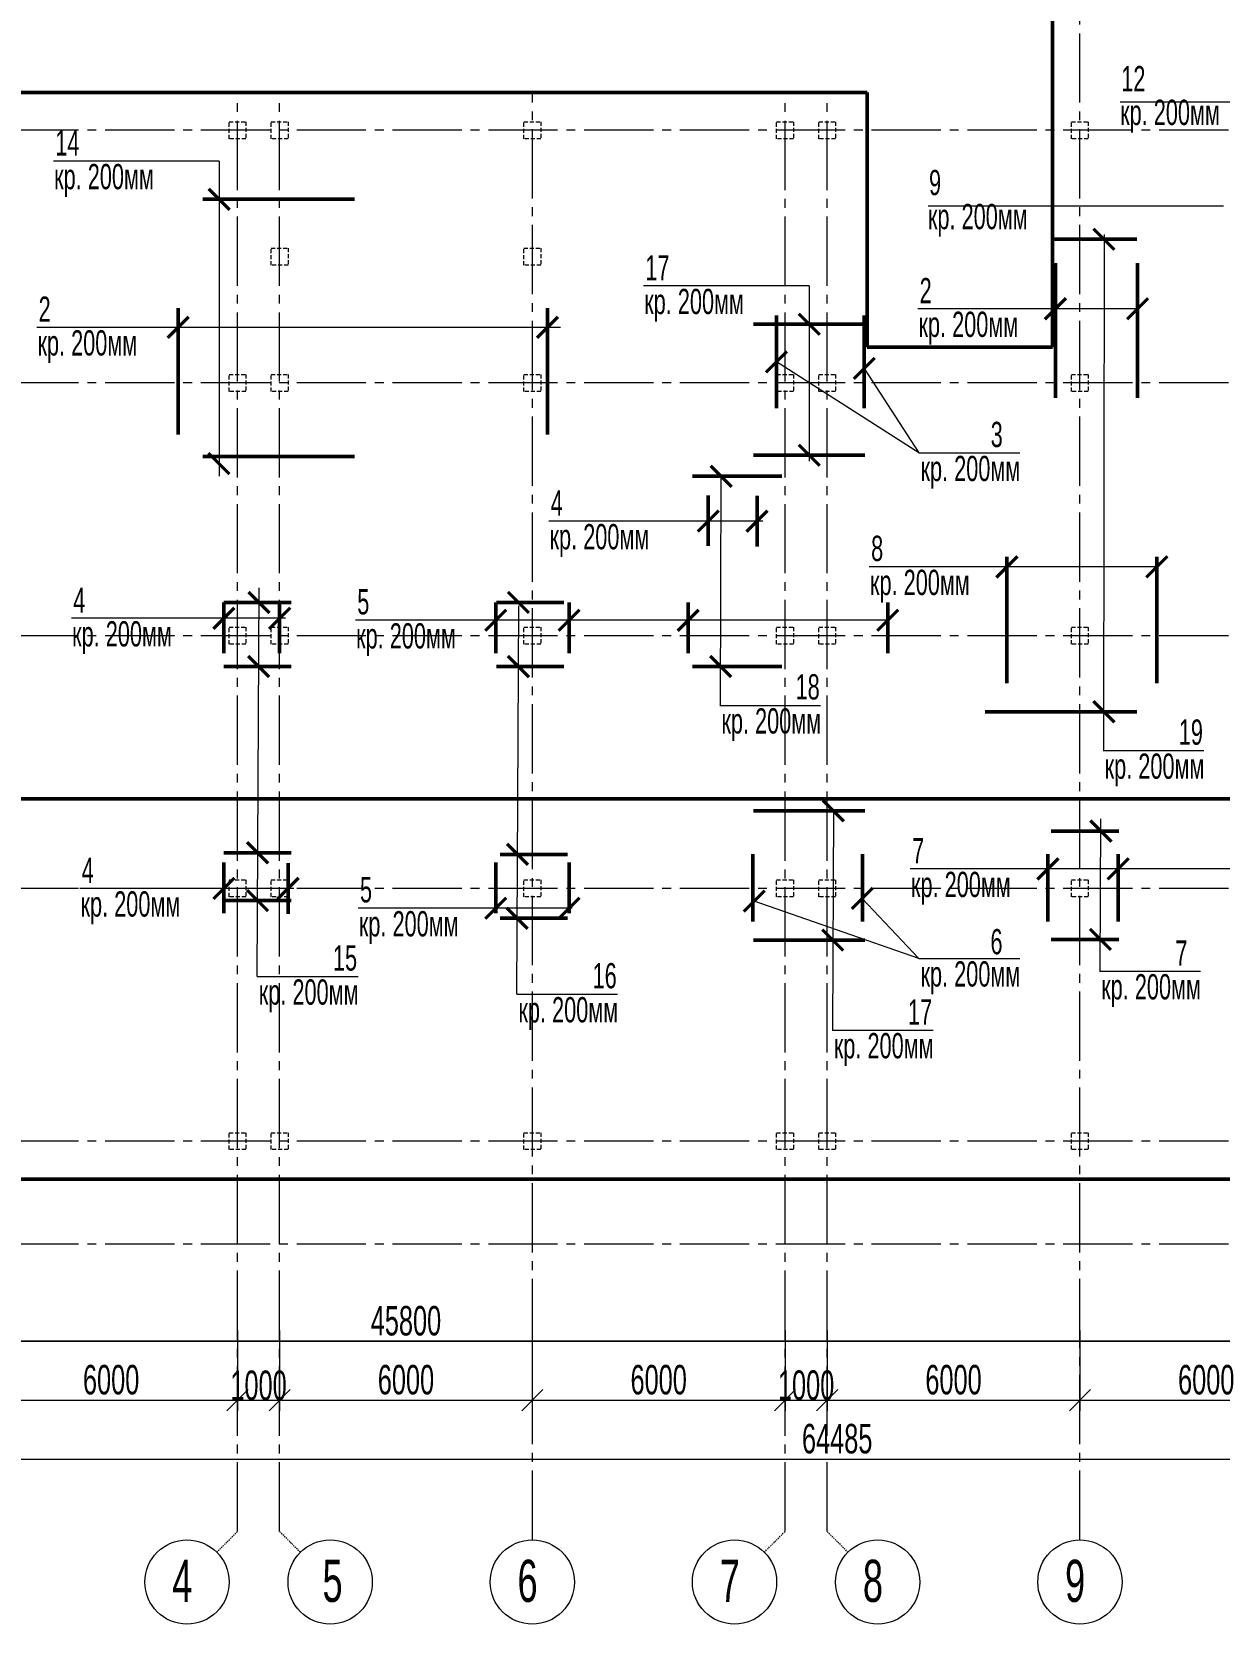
# Model space of a CAD drawing. Extents: x -483223 to 550073, y -164053 to -64662.
# Drawn here: x -467976 to -453882, y -102140 to -83237 of the extents above; entities that cross this region are included whole.
import ezdxf

# ---------------------------------------------------------------- set-up
doc = ezdxf.new("R2010")
doc.units = 0
doc.header["$MEASUREMENT"] = 0
for name, pattern in [('DASHDOT', [25.4, 12.7, -6.35, 0, -6.35]), ('HIDDEN2', [4.7625, 3.175, -1.5875]), ('K5LT_AXLED', [16.25, 11.75, -1.5, 1.5, -1.5]), ('K5LT_THIN', [0])]:
    doc.linetypes.add(name, pattern=pattern)
doc.layers.get('0').update_dxf_attribs({"color": 40, "linetype": 'CONTINUOUS'})
doc.layers.get('Defpoints').update_dxf_attribs({"linetype": 'CONTINUOUS'})
doc.layers.add('OPAL', color=4, linetype='CONTINUOUS')
doc.layers.add('ТЕКСТ', color=252, linetype='CONTINUOUS')
for name, color, linetype, lineweight in [('АРМАТУРА', 11, 'CONTINUOUS', 50), ('ОСН. ТОНКА', 250, 'CONTINUOUS', 15), ('ПУНКТИР МІN', 21, 'HIDDEN2', 15), ('РОЗМІР', 250, 'CONTINUOUS', 15), ('РОЗМІР МІЖ ОСЯМИ', 250, 'CONTINUOUS', 15)]:
    doc.layers.add(name, color=color, linetype=linetype, lineweight=lineweight)
doc.layers.add('ВІСЬ', color=197, linetype='DASHDOT', lineweight=15, transparency=0.5)
doc.styles.add('РОЗМІР', font='ARIALN.TTF', dxfattribs={"width": 0.75})
doc.dimstyles.new('Копия РОЗМ. МІЖ ОСЯМИ$0', dxfattribs={"dimtxt": 350, "dimasz": 250, "dimexe": 125, "dimexo": 350, "dimgap": 62.5, "dimtad": 1, "dimlfac": 2, "dimzin": 9, "dimtxsty": 'РОЗМІР', "dimblk": 'OBLIQUE', "dimcen": 250, "dimadec": 0, "dimazin": 0, "dimtfac": 1, "dimtix": 1, "dimtmove": 2, "dimatfit": 3, "dimfxl": 125, "dimlwd": -1, "dimlwe": -1, "dimarcsym": 0})

# ---------------------------------------------------------------- blocks, each defined once
blk = doc.blocks.new('_OBLIQUE')
at = {"color": 0, "linetype": 'ByBlock'}
blk.add_line((-0.5, -0.5), (0.5, 0.5), dxfattribs=at)
blk = doc.blocks.new('*D117')
at = {"layer": 'Defpoints', "color": 0, "transparency": 16777216}
for p in [(-468535, -98303), (-465535, -98303), (-465535, -99481)]:
    blk.add_point(p, dxfattribs=at)
at = {"layer": 'РОЗМІР МІЖ ОСЯМИ', "color": 0, "transparency": 16777216}
for p, q in [((-468535, -98653), (-468535, -99606)), ((-465535, -98653), (-465535, -99606)), ((-468535, -99481), (-465535, -99481))]:
    blk.add_line(p, q, dxfattribs=at)
at = {"layer": 'РОЗМІР МІЖ ОСЯМИ', "color": 0, "transparency": 16777216, "xscale": 250, "yscale": 250, "zscale": 250, "rotation": 180}
blk.add_blockref('_OBLIQUE', (-468535, -99481), dxfattribs=at)
at = {"layer": 'РОЗМІР МІЖ ОСЯМИ', "color": 0, "transparency": 16777216, "xscale": 250, "yscale": 250, "zscale": 250}
blk.add_blockref('_OBLIQUE', (-465535, -99481), dxfattribs=at)
at = {"layer": 'РОЗМІР МІЖ ОСЯМИ', "color": 0, "transparency": 16777216, "insert": (-467035, -99240), "char_height": 350, "attachment_point": 5, "style": 'РОЗМІР'}
blk.add_mtext('6000', dxfattribs=at)
blk = doc.blocks.new('*D118')
at = {"layer": 'Defpoints', "color": 0, "transparency": 16777216}
for p in [(-465535, -98303), (-465035, -98303), (-465035, -99481)]:
    blk.add_point(p, dxfattribs=at)
at = {"layer": 'РОЗМІР МІЖ ОСЯМИ', "color": 0, "transparency": 16777216}
for p, q in [((-465535, -98653), (-465535, -99606)), ((-465035, -98653), (-465035, -99606)), ((-465535, -99481), (-465035, -99481))]:
    blk.add_line(p, q, dxfattribs=at)
at = {"layer": 'РОЗМІР МІЖ ОСЯМИ', "color": 0, "transparency": 16777216, "xscale": 250, "yscale": 250, "zscale": 250, "rotation": 180}
blk.add_blockref('_OBLIQUE', (-465535, -99481), dxfattribs=at)
at = {"layer": 'РОЗМІР МІЖ ОСЯМИ', "color": 0, "transparency": 16777216, "xscale": 250, "yscale": 250, "zscale": 250}
blk.add_blockref('_OBLIQUE', (-465035, -99481), dxfattribs=at)
at = {"layer": 'РОЗМІР МІЖ ОСЯМИ', "color": 0, "transparency": 16777216, "insert": (-465285, -99307), "char_height": 350, "attachment_point": 5, "style": 'РОЗМІР'}
blk.add_mtext('1000', dxfattribs=at)
blk = doc.blocks.new('*D119')
at = {"layer": 'Defpoints', "color": 0, "transparency": 16777216}
for p in [(-465035, -98303), (-462035, -98303), (-462035, -99481)]:
    blk.add_point(p, dxfattribs=at)
at = {"layer": 'РОЗМІР МІЖ ОСЯМИ', "color": 0, "transparency": 16777216}
for p, q in [((-465035, -98653), (-465035, -99606)), ((-462035, -98653), (-462035, -99606)), ((-465035, -99481), (-462035, -99481))]:
    blk.add_line(p, q, dxfattribs=at)
at = {"layer": 'РОЗМІР МІЖ ОСЯМИ', "color": 0, "transparency": 16777216, "xscale": 250, "yscale": 250, "zscale": 250, "rotation": 180}
blk.add_blockref('_OBLIQUE', (-465035, -99481), dxfattribs=at)
at = {"layer": 'РОЗМІР МІЖ ОСЯМИ', "color": 0, "transparency": 16777216, "xscale": 250, "yscale": 250, "zscale": 250}
blk.add_blockref('_OBLIQUE', (-462035, -99481), dxfattribs=at)
at = {"layer": 'РОЗМІР МІЖ ОСЯМИ', "color": 0, "transparency": 16777216, "insert": (-463535, -99240), "char_height": 350, "attachment_point": 5, "style": 'РОЗМІР'}
blk.add_mtext('6000', dxfattribs=at)
blk = doc.blocks.new('*D120')
at = {"layer": 'Defpoints', "color": 0, "transparency": 16777216}
for p in [(-462035, -98303), (-459035, -98303), (-459035, -99481)]:
    blk.add_point(p, dxfattribs=at)
at = {"layer": 'РОЗМІР МІЖ ОСЯМИ', "color": 0, "transparency": 16777216}
for p, q in [((-462035, -98653), (-462035, -99606)), ((-459035, -98653), (-459035, -99606)), ((-462035, -99481), (-459035, -99481))]:
    blk.add_line(p, q, dxfattribs=at)
at = {"layer": 'РОЗМІР МІЖ ОСЯМИ', "color": 0, "transparency": 16777216, "xscale": 250, "yscale": 250, "zscale": 250, "rotation": 180}
blk.add_blockref('_OBLIQUE', (-462035, -99481), dxfattribs=at)
at = {"layer": 'РОЗМІР МІЖ ОСЯМИ', "color": 0, "transparency": 16777216, "xscale": 250, "yscale": 250, "zscale": 250}
blk.add_blockref('_OBLIQUE', (-459035, -99481), dxfattribs=at)
at = {"layer": 'РОЗМІР МІЖ ОСЯМИ', "color": 0, "transparency": 16777216, "insert": (-460535, -99240), "char_height": 350, "attachment_point": 5, "style": 'РОЗМІР'}
blk.add_mtext('6000', dxfattribs=at)
blk = doc.blocks.new('*D121')
at = {"layer": 'Defpoints', "color": 0, "transparency": 16777216}
for p in [(-459035, -98303), (-458535, -98303), (-458535, -99481)]:
    blk.add_point(p, dxfattribs=at)
at = {"layer": 'РОЗМІР МІЖ ОСЯМИ', "color": 0, "transparency": 16777216}
for p, q in [((-459035, -98653), (-459035, -99606)), ((-458535, -98653), (-458535, -99606)), ((-459035, -99481), (-458535, -99481))]:
    blk.add_line(p, q, dxfattribs=at)
at = {"layer": 'РОЗМІР МІЖ ОСЯМИ', "color": 0, "transparency": 16777216, "xscale": 250, "yscale": 250, "zscale": 250, "rotation": 180}
blk.add_blockref('_OBLIQUE', (-459035, -99481), dxfattribs=at)
at = {"layer": 'РОЗМІР МІЖ ОСЯМИ', "color": 0, "transparency": 16777216, "xscale": 250, "yscale": 250, "zscale": 250}
blk.add_blockref('_OBLIQUE', (-458535, -99481), dxfattribs=at)
at = {"layer": 'РОЗМІР МІЖ ОСЯМИ', "color": 0, "transparency": 16777216, "insert": (-458785, -99305), "char_height": 350, "attachment_point": 5, "style": 'РОЗМІР'}
blk.add_mtext('1000', dxfattribs=at)
blk = doc.blocks.new('*D122')
at = {"layer": 'Defpoints', "color": 0, "transparency": 16777216}
for p in [(-458535, -98303), (-455535, -98303), (-455535, -99481)]:
    blk.add_point(p, dxfattribs=at)
at = {"layer": 'РОЗМІР МІЖ ОСЯМИ', "color": 0, "transparency": 16777216}
for p, q in [((-458535, -98653), (-458535, -99606)), ((-455535, -98653), (-455535, -99606)), ((-458535, -99481), (-455535, -99481))]:
    blk.add_line(p, q, dxfattribs=at)
at = {"layer": 'РОЗМІР МІЖ ОСЯМИ', "color": 0, "transparency": 16777216, "xscale": 250, "yscale": 250, "zscale": 250, "rotation": 180}
blk.add_blockref('_OBLIQUE', (-458535, -99481), dxfattribs=at)
at = {"layer": 'РОЗМІР МІЖ ОСЯМИ', "color": 0, "transparency": 16777216, "xscale": 250, "yscale": 250, "zscale": 250}
blk.add_blockref('_OBLIQUE', (-455535, -99481), dxfattribs=at)
at = {"layer": 'РОЗМІР МІЖ ОСЯМИ', "color": 0, "transparency": 16777216, "insert": (-457035, -99240), "char_height": 350, "attachment_point": 5, "style": 'РОЗМІР'}
blk.add_mtext('6000', dxfattribs=at)
blk = doc.blocks.new('*D123')
at = {"layer": 'Defpoints', "color": 0, "transparency": 16777216}
for p in [(-455535, -98303), (-452535, -98303), (-452535, -99481)]:
    blk.add_point(p, dxfattribs=at)
at = {"layer": 'РОЗМІР МІЖ ОСЯМИ', "color": 0, "transparency": 16777216}
for p, q in [((-455535, -98653), (-455535, -99606)), ((-452535, -98653), (-452535, -99606)), ((-455535, -99481), (-452535, -99481))]:
    blk.add_line(p, q, dxfattribs=at)
at = {"layer": 'РОЗМІР МІЖ ОСЯМИ', "color": 0, "transparency": 16777216, "xscale": 250, "yscale": 250, "zscale": 250, "rotation": 180}
blk.add_blockref('_OBLIQUE', (-455535, -99481), dxfattribs=at)
at = {"layer": 'РОЗМІР МІЖ ОСЯМИ', "color": 0, "transparency": 16777216, "xscale": 250, "yscale": 250, "zscale": 250}
blk.add_blockref('_OBLIQUE', (-452535, -99481), dxfattribs=at)
at = {"layer": 'РОЗМІР МІЖ ОСЯМИ', "color": 0, "transparency": 16777216, "insert": (-454035, -99240), "char_height": 350, "attachment_point": 5, "style": 'РОЗМІР'}
blk.add_mtext('6000', dxfattribs=at)
blk = doc.blocks.new('*D129')
at = {"layer": 'Defpoints', "color": 0, "transparency": 16777216}
for p in [(-474535, -98503), (-442298, -98503), (-442298, -100181)]:
    blk.add_point(p, dxfattribs=at)
at = {"layer": 'РОЗМІР МІЖ ОСЯМИ', "color": 0, "transparency": 16777216}
for p, q in [((-474535, -98853), (-474535, -100306)), ((-442298, -98853), (-442298, -100306)), ((-474535, -100181), (-442298, -100181))]:
    blk.add_line(p, q, dxfattribs=at)
at = {"layer": 'РОЗМІР МІЖ ОСЯМИ', "color": 0, "transparency": 16777216, "xscale": 250, "yscale": 250, "zscale": 250, "rotation": 180}
blk.add_blockref('_OBLIQUE', (-474535, -100181), dxfattribs=at)
at = {"layer": 'РОЗМІР МІЖ ОСЯМИ', "color": 0, "transparency": 16777216, "xscale": 250, "yscale": 250, "zscale": 250}
blk.add_blockref('_OBLIQUE', (-442298, -100181), dxfattribs=at)
at = {"layer": 'РОЗМІР МІЖ ОСЯМИ', "color": 0, "transparency": 16777216, "insert": (-458416, -99940), "char_height": 350, "attachment_point": 5, "style": 'РОЗМІР'}
blk.add_mtext('64485', dxfattribs=at)
blk = doc.blocks.new('*D140')
at = {"layer": 'Defpoints', "color": 0, "transparency": 16777216}
for p in [(-474985, -97981), (-452085, -97981), (-474985, -98781)]:
    blk.add_point(p, dxfattribs=at)
at = {"layer": 'ОСН. ТОНКА', "color": 0, "transparency": 16777216}
for p, q in [((-474985, -98331), (-474985, -98906)), ((-452085, -98331), (-452085, -98906)), ((-452085, -98781), (-474985, -98781))]:
    blk.add_line(p, q, dxfattribs=at)
at = {"layer": 'ОСН. ТОНКА', "color": 0, "transparency": 16777216, "xscale": 250, "yscale": 250, "zscale": 250, "rotation": 180}
blk.add_blockref('_OBLIQUE', (-474985, -98781), dxfattribs=at)
at = {"layer": 'ОСН. ТОНКА', "color": 0, "transparency": 16777216, "xscale": 250, "yscale": 250, "zscale": 250}
blk.add_blockref('_OBLIQUE', (-452085, -98781), dxfattribs=at)
at = {"layer": 'ОСН. ТОНКА', "color": 0, "transparency": 16777216, "insert": (-463535, -98540), "char_height": 350, "attachment_point": 5, "style": 'РОЗМІР'}
blk.add_mtext('45800', dxfattribs=at)
blk = doc.blocks.new('*D141')
at = {"layer": 'Defpoints', "color": 0, "transparency": 16777216}
for p in [(-474985, -97981), (-452085, -97981), (-452085, -98781)]:
    blk.add_point(p, dxfattribs=at)
at = {"layer": 'ОСН. ТОНКА', "color": 0, "transparency": 16777216}
for p, q in [((-474985, -98331), (-474985, -98906)), ((-452085, -98331), (-452085, -98906)), ((-474985, -98781), (-452085, -98781))]:
    blk.add_line(p, q, dxfattribs=at)
at = {"layer": 'ОСН. ТОНКА', "color": 0, "transparency": 16777216, "xscale": 250, "yscale": 250, "zscale": 250, "rotation": 180}
blk.add_blockref('_OBLIQUE', (-474985, -98781), dxfattribs=at)
at = {"layer": 'ОСН. ТОНКА', "color": 0, "transparency": 16777216, "xscale": 250, "yscale": 250, "zscale": 250}
blk.add_blockref('_OBLIQUE', (-452085, -98781), dxfattribs=at)
at = {"layer": 'ОСН. ТОНКА', "color": 0, "transparency": 16777216, "insert": (-463535, -98540), "char_height": 350, "attachment_point": 5, "style": 'РОЗМІР'}
blk.add_mtext('45800', dxfattribs=at)
blk = doc.blocks.new('_ArchTick')
at = {"color": 0, "linetype": 'ByBlock', "const_width": 0.15}
blk.add_lwpolyline([(-0.5, -0.5), (0.5, 0.5)], dxfattribs=at)

msp = doc.modelspace()

# ---------------------------------------------------------------- linework, layer by layer
at = {"layer": 'OPAL', "color": 7, "lineweight": 50}
for p, q in [((-455858.7277, -86981.3531), (-455858.7277, -81093.2353)), ((-458984.689, -83955.5947), (-458061.1831, -83955.5947)), ((-458061.1831, -83955.5947), (-458061.1831, -86981.3531)), ((-458061.1831, -86981.3531), (-455858.7277, -86981.3531))]:
    msp.add_line(p, q, dxfattribs=at)
for points in [[(-474984.689, -83955.5947), (-458984.689, -83955.5947)], [(-452084.689, -96855.5963), (-474984.689, -96855.5963)]]:
    msp.add_lwpolyline(points, dxfattribs=at)
at = {"layer": 'АРМАТУРА', "color": 7}
for p, q in [((-465947.5409, -85224.4484), (-464147.5409, -85224.4484)), ((-455858.7277, -85698.0591), (-454860.2329, -85698.0591)), ((-455825.5406, -85981.2579), (-455825.5406, -87581.2579)), ((-454849.7982, -85981.2579), (-454849.7982, -87581.2579)), ((-466239.5809, -86518.7105), (-466239.5809, -88018.7105)), ((-461855.2455, -86518.7105), (-461855.2455, -88018.7105)), ((-459407.8965, -86707.44), (-458087.8965, -86707.44)), ((-459137.3841, -86605.2541), (-459137.3841, -87705.2541)), ((-458095.0219, -86605.2541), (-458095.0219, -87705.2541)), ((-459407.8965, -88263.1084), (-458087.8965, -88263.1084)), ((-465947.5409, -88279.8126), (-464147.5409, -88279.8126)), ((-460132.0437, -88513.3694), (-459072.0437, -88513.3694)), ((-459946.8295, -88740.1174), (-459946.8295, -89340.1174)), ((-459367.0627, -88745.5296), (-459367.0627, -89345.5296)), ((-456401.0729, -89469.0101), (-456401.0729, -90969.0101)), ((-454621.1331, -89469.0101), (-454621.1331, -90969.0101)), ((-465696.4747, -90011.1674), (-465696.4747, -90611.1674)), ((-465696.4747, -90011.1674), (-464896.4747, -90011.1674)), ((-465034.689, -90011.1674), (-465034.689, -90611.1674)), ((-462468.8921, -90011.1674), (-462468.8921, -90611.1674)), ((-462460.3441, -90011.1674), (-461660.3441, -90011.1674)), ((-461599.0356, -90011.1674), (-461599.0356, -90611.1674)), ((-460185.1887, -90011.1674), (-460185.1887, -90611.1674)), ((-457815.4365, -90011.1674), (-457815.4365, -90611.1674)), ((-465696.4747, -90771.363), (-464896.4747, -90771.363)), ((-462460.3441, -90772.4647), (-461660.3441, -90772.4647)), ((-460132.0437, -90771.4211), (-459072.0437, -90771.4211)), ((-456660.2329, -91308.8798), (-454860.2329, -91308.8798)), ((-474902.8311, -92341.4196), (-441959.4193, -92341.4196)), ((-459407.8965, -92484.6903), (-458087.8965, -92484.6903)), ((-455874.5325, -92724.353), (-455074.5325, -92724.353)), ((-465696.4747, -92982.2144), (-464896.4747, -92982.2144)), ((-459417.1162, -92999.3648), (-459417.1162, -93799.3648)), ((-458115.635, -92999.3648), (-458115.635, -93799.3648)), ((-455914.7219, -92999.3648), (-455914.7219, -93799.3648)), ((-455080.2343, -92999.3648), (-455080.2343, -93799.3648)), ((-465696.4747, -93098.5512), (-465696.4747, -93698.5512)), ((-464934.6879, -93105.5938), (-464934.6879, -93705.5938)), ((-462468.8921, -93098.5512), (-462468.8921, -93698.5512)), ((-462418.415, -93001.9807), (-461618.415, -93001.9807)), ((-461599.0356, -93098.5512), (-461599.0356, -93698.5512)), ((-465696.4747, -93550.1783), (-464896.4747, -93550.1783)), ((-462418.415, -93760.714), (-461618.415, -93760.714)), ((-459407.8965, -94019.6969), (-458087.8965, -94019.6969)), ((-455874.5325, -94010.8467), (-455074.5325, -94010.8467))]:
    msp.add_line(p, q, dxfattribs=at)
at = {"layer": 'ВІСЬ', "color": 7, "linetype": 'K5LT_AXLED', "ltscale": 70}
for p, q in [((-455534.689, -101139.7989), (-455534.689, -79742.3052)), ((-465534.689, -101039.7989), (-465534.689, -83955.5947)), ((-465034.689, -101039.7989), (-465034.689, -83955.5947)), ((-462034.689, -101139.7989), (-462034.689, -83955.5947)), ((-459034.689, -101039.7989), (-459034.689, -83955.5947)), ((-458534.689, -101039.7989), (-458534.689, -83955.5947)), ((-443534.689, -84405.5947), (-479529.9195, -84405.5947)), ((-443534.689, -87405.5947), (-479529.9195, -87405.5947)), ((-443534.689, -90405.5947), (-479529.9195, -90405.5947)), ((-443534.689, -93405.5947), (-479529.9195, -93405.5947)), ((-443534.689, -96405.5947), (-479529.9195, -96405.5947)), ((-443534.689, -97630.4853), (-479529.9195, -97630.4853))]:
    msp.add_line(p, q, dxfattribs=at)
at = {"layer": 'ВІСЬ', "color": 7}
for p, q in [((-465781.1356, -101286.2455), (-465534.689, -101039.7989)), ((-464788.2424, -101286.2455), (-465034.689, -101039.7989)), ((-459281.1356, -101286.2455), (-459034.689, -101039.7989)), ((-458288.2424, -101286.2455), (-458534.689, -101039.7989))]:
    msp.add_line(p, q, dxfattribs=at)
at = {"layer": 'ОСН. ТОНКА', "color": 7}
for p, q in [((-455054.8544, -84068.7493), (-448919.5683, -84068.7493)), ((-465752.8357, -84770.6011), (-467720.346, -84770.6011)), ((-465752.8357, -84770.6011), (-465752.8357, -88512.33)), ((-453829.1568, -85305.8014), (-457336.6401, -85305.8014)), ((-455251.8701, -91769.7517), (-455243.4381, -85643.9477)), ((-458747.8965, -86253.5926), (-460715.4067, -86253.5926)), ((-458747.8965, -86253.5926), (-458747.8965, -88331.9515)), ((-454849.7982, -86524.1472), (-457459.1986, -86524.1472)), ((-461699.5229, -86744.8432), (-467917.7942, -86744.8432)), ((-457444.9894, -88236.1322), (-459137.3841, -87155.2541)), ((-457444.9894, -88236.1322), (-456248.6886, -88236.1322)), ((-459801.0632, -91232.293), (-459792.6312, -88513.3694)), ((-459298.115, -89045.5296), (-461838.978, -89045.5296)), ((-454621.1331, -89588.3647), (-458034.7309, -89588.3647)), ((-465300.3806, -94450.9648), (-465278.8792, -89838.6329)), ((-462218.2547, -94661.5005), (-462196.7533, -90049.1686)), ((-464965.7414, -90198.8013), (-467506.6043, -90198.8013)), ((-457815.4365, -90222.8026), (-464135.2883, -90222.8026)), ((-459808.6104, -91232.293), (-458612.3096, -91232.293)), ((-455259.4174, -91769.7517), (-454063.1165, -91769.7517)), ((-458466.5104, -95088.2378), (-458454.3734, -92484.6903)), ((-455292.8572, -94388.9728), (-455284.4252, -92580.1922)), ((-449069.1361, -93174.0167), (-457548.3799, -93174.0167)), ((-464865.7403, -93405.5938), (-467406.6033, -93405.5938)), ((-457444.9894, -94236.1339), (-459400.9312, -93555.6258)), ((-461561.6871, -93640.8241), (-464102.5501, -93640.8241)), ((-457444.9894, -94236.1339), (-456248.6886, -94236.1339)), ((-465300.3806, -94450.9648), (-464104.0797, -94450.9648)), ((-455300.4044, -94388.9728), (-454104.1036, -94388.9728)), ((-462218.2547, -94661.5005), (-461021.9538, -94661.5005)), ((-458474.0576, -95088.2378), (-457277.7568, -95088.2378))]:
    msp.add_line(p, q, dxfattribs=at)
at = {"layer": 'ОСН. ТОНКА', "color": 7, "linetype": 'K5LT_THIN'}
for centre in [(-466134.689, -101639.7989), (-464434.689, -101639.7989), (-462034.689, -101639.7989), (-459634.689, -101639.7989), (-457934.689, -101639.7989), (-455534.689, -101639.7989)]:
    msp.add_arc(centre, 500, 0, 359.99999427, dxfattribs=at)
at = {"layer": 'ПУНКТИР МІN', "color": 7, "ltscale": 15}
for points in [[(-465634.6895, -84305.5937), (-465434.6887, -84305.5937), (-465434.6887, -84505.5942), (-465634.6895, -84505.5942), (-465634.6895, -84305.5937)], [(-465134.6887, -84305.5937), (-464934.6879, -84305.5937), (-464934.6879, -84505.5942), (-465134.6887, -84505.5942), (-465134.6887, -84305.5937)], [(-462134.6896, -84305.5937), (-461934.6888, -84305.5937), (-461934.6888, -84505.5942), (-462134.6896, -84505.5942), (-462134.6896, -84305.5937)], [(-459134.6887, -84305.5937), (-458934.6881, -84305.5937), (-458934.6881, -84505.5942), (-459134.6887, -84505.5942), (-459134.6887, -84305.5937)], [(-458634.6881, -84305.5937), (-458434.6892, -84305.5937), (-458434.6892, -84505.5942), (-458634.6881, -84505.5942), (-458634.6881, -84305.5937)], [(-455634.6881, -84305.5927), (-455434.6892, -84305.5927), (-455434.6892, -84505.5932), (-455634.6881, -84505.5932), (-455634.6881, -84305.5927)], [(-465134.6887, -85805.5924), (-464934.6879, -85805.5924), (-464934.6879, -86005.5929), (-465134.6887, -86005.5929), (-465134.6887, -85805.5924)], [(-462134.6896, -85805.5924), (-461934.6888, -85805.5924), (-461934.6888, -86005.5929), (-462134.6896, -86005.5929), (-462134.6896, -85805.5924)], [(-465634.6895, -87305.5927), (-465434.6887, -87305.5927), (-465434.6887, -87505.5932), (-465634.6895, -87505.5932), (-465634.6895, -87305.5927)], [(-465134.6887, -87305.5927), (-464934.6879, -87305.5927), (-464934.6879, -87505.5932), (-465134.6887, -87505.5932), (-465134.6887, -87305.5927)], [(-462134.6896, -87305.5927), (-461934.6888, -87305.5927), (-461934.6888, -87505.5932), (-462134.6896, -87505.5932), (-462134.6896, -87305.5927)], [(-459134.6887, -87305.5927), (-458934.6881, -87305.5927), (-458934.6881, -87505.5932), (-459134.6887, -87505.5932), (-459134.6887, -87305.5927)], [(-458634.6881, -87305.5927), (-458434.6892, -87305.5927), (-458434.6892, -87505.5932), (-458634.6881, -87505.5932), (-458634.6881, -87305.5927)], [(-455634.6881, -87305.5927), (-455434.6892, -87305.5927), (-455434.6892, -87505.5932), (-455634.6881, -87505.5932), (-455634.6881, -87305.5927)], [(-465634.6895, -90305.5937), (-465434.6887, -90305.5937), (-465434.6887, -90505.5942), (-465634.6895, -90505.5942), (-465634.6895, -90305.5937)], [(-465134.6887, -90305.5937), (-464934.6879, -90305.5937), (-464934.6879, -90505.5942), (-465134.6887, -90505.5942), (-465134.6887, -90305.5937)], [(-462134.6896, -90305.5937), (-461934.6888, -90305.5937), (-461934.6888, -90505.5942), (-462134.6896, -90505.5942), (-462134.6896, -90305.5937)], [(-459134.6887, -90305.5937), (-458934.6881, -90305.5937), (-458934.6881, -90505.5942), (-459134.6887, -90505.5942), (-459134.6887, -90305.5937)], [(-458634.6881, -90305.5937), (-458434.6892, -90305.5937), (-458434.6892, -90505.5942), (-458634.6881, -90505.5942), (-458634.6881, -90305.5937)], [(-455634.6871, -90305.5937), (-455434.6883, -90305.5937), (-455434.6883, -90505.5942), (-455634.6871, -90505.5942), (-455634.6871, -90305.5937)], [(-465634.6895, -93305.5944), (-465434.6887, -93305.5944), (-465434.6887, -93505.5932), (-465634.6895, -93505.5932), (-465634.6895, -93305.5944)], [(-465134.6887, -93305.5944), (-464934.6879, -93305.5944), (-464934.6879, -93505.5932), (-465134.6887, -93505.5932), (-465134.6887, -93305.5944)], [(-462134.6896, -93305.5944), (-461934.6888, -93305.5944), (-461934.6888, -93505.5932), (-462134.6896, -93505.5932), (-462134.6896, -93305.5944)], [(-459134.6887, -93305.5944), (-458934.6881, -93305.5944), (-458934.6881, -93505.5932), (-459134.6887, -93505.5932), (-459134.6887, -93305.5944)], [(-458634.6881, -93305.5944), (-458434.6892, -93305.5944), (-458434.6892, -93505.5932), (-458634.6881, -93505.5932), (-458634.6881, -93305.5944)], [(-455634.6871, -93305.5944), (-455434.6883, -93305.5944), (-455434.6883, -93505.5932), (-455634.6871, -93505.5932), (-455634.6871, -93305.5944)], [(-465634.6895, -96305.5953), (-465434.6887, -96305.5953), (-465434.6887, -96505.5942), (-465634.6895, -96505.5942), (-465634.6895, -96305.5953)], [(-465134.6887, -96305.5953), (-464934.6879, -96305.5953), (-464934.6879, -96505.5942), (-465134.6887, -96505.5942), (-465134.6887, -96305.5953)], [(-462134.6896, -96305.5953), (-461934.6888, -96305.5953), (-461934.6888, -96505.5942), (-462134.6896, -96505.5942), (-462134.6896, -96305.5953)], [(-459134.6887, -96305.5953), (-458934.6881, -96305.5953), (-458934.6881, -96505.5942), (-459134.6887, -96505.5942), (-459134.6887, -96305.5953)], [(-458634.6881, -96305.5953), (-458434.6892, -96305.5953), (-458434.6892, -96505.5942), (-458634.6881, -96505.5942), (-458634.6881, -96305.5953)], [(-455634.6871, -96305.5953), (-455434.6883, -96305.5953), (-455434.6883, -96505.5942), (-455634.6871, -96505.5942), (-455634.6871, -96305.5953)]]:
    msp.add_lwpolyline(points, dxfattribs=at)
at = {"layer": 'РОЗМІР', "color": 7}
for p, q in [((-458095.0219, -87232.103), (-457444.9894, -88236.1322)), ((-458118.6115, -93524.1031), (-457444.9894, -94236.1339))]:
    msp.add_line(p, q, dxfattribs=at)

# ---------------------------------------------------------------- block references
at = {"layer": 'РОЗМІР', "color": 7, "xscale": 250, "yscale": 250, "zscale": 250}
for p, rotation in [((-465752.8357, -85224.4484), 270), ((-455249.7217, -85698.0591), 270), ((-455825.5406, -86524.1472), 180), ((-454849.7982, -86524.1472), 180), ((-458747.8965, -86707.44), 270), ((-466239.5809, -86744.8432), 180), ((-461855.2455, -86744.8432), 180), ((-459137.3841, -87155.2541), 180), ((-458095.0219, -87232.103), 180), ((-465755.5502, -88362.5692), 270), ((-458747.8965, -88263.1084), 270), ((-459793.3032, -88513.3694), 270), ((-459946.8295, -89045.5296), 180), ((-459367.0627, -89045.5296), 180), ((-456401.0729, -89588.3647), 180), ((-454621.1331, -89588.3647), 180), ((-465279.6835, -90011.1674), 270), ((-462200.4185, -90011.1674), 270), ((-465696.4747, -90198.8013), 180), ((-465034.689, -90198.8013), 180), ((-462468.8921, -90222.8026), 180), ((-461599.0356, -90222.8026), 180), ((-460185.1887, -90222.8026), 180), ((-457815.4365, -90222.8026), 180), ((-465283.2274, -90771.363), 270), ((-462200.4185, -90772.4647), 270), ((-459798.9147, -90771.4211), 270), ((-455249.7217, -91308.8798), 270), ((-458461.9206, -92484.6903), 270), ((-455285.0972, -92724.353), 270), ((-465296.4747, -92982.2144), 270), ((-462210.8118, -93001.9807), 270), ((-455914.7219, -93174.0167), 180), ((-455080.2343, -93174.0167), 180), ((-465696.4747, -93405.5947), 180), ((-464934.6879, -93405.5938), 180), ((-465296.4747, -93550.1783), 270), ((-462468.8921, -93640.8241), 180), ((-461599.0356, -93640.8241), 180), ((-459400.9312, -93555.6258), 180), ((-458118.6115, -93524.1031), 180), ((-462214.3488, -93760.714), 270), ((-458469.0764, -94019.6969), 270), ((-455291.0945, -94010.8467), 270)]:
    msp.add_blockref('_ArchTick', p, dxfattribs=dict(at, rotation=rotation))

# ---------------------------------------------------------------- texts
at = {"layer": 'ТЕКСТ', "color": 7, "style": 'РОЗМІР', "width": 0.75}
for s, p in [('4', (-466310.8349, -101875.6001)), ('5', (-464525.7299, -101875.6001)), ('6', (-462210.8349, -101875.6001)), ('7', (-459810.8349, -101875.6001)), ('8', (-458110.8349, -101875.6001)), ('9', (-455710.8349, -101875.6001))]:
    msp.add_text(s, height=500, dxfattribs=at).set_placement(p)
at = {"layer": 'ТЕКСТ', "color": 7, "ltscale": 30, "char_height": 300, "style": 'РОЗМІР'}
for s, insert, width, attachment_point in [('12', (-455043.7747, -83942.7799), 253.05266, 7), ('кр. 200мм', (-455057.0517, -84042.7799), 2279.46491, 1), ('\\pt213.72;14', (-467698.5943, -84705.1553), 253.05266, 7), ('кр. 200мм', (-467711.8713, -84805.1553), 2279.46491, 1), ('9', (-457325.5604, -85179.8319), 253.05266, 7), ('кр. 200мм', (-457338.8374, -85279.8319), 2279.46491, 1), ('\\pt213.72;17', (-460693.6551, -86188.1469), 253.05266, 7), ('2', (-457437.4469, -86458.7014), 253.05266, 7), ('2', (-467896.0425, -86679.3974), 253.05266, 7), ('кр. 200мм', (-460706.9321, -86288.1469), 2279.46491, 1), ('кр. 200мм', (-457450.724, -86558.7014), 2279.46491, 1), ('кр. 200мм', (-467909.3195, -86779.3974), 2279.46491, 1), ('3', (-456593.7701, -88170.6865), 253.05266, 7), ('кр. 200мм', (-457426.6326, -88270.6865), 2279.46491, 1), ('4', (-461817.2264, -88980.0838), 253.05266, 7), ('кр. 200мм', (-461830.5034, -89080.0838), 2279.46491, 1), ('8', (-458012.9793, -89522.9189), 253.05266, 7), ('кр. 200мм', (-458026.2563, -89622.9189), 2279.46491, 1), ('4', (-467484.8527, -90133.3555), 253.05266, 7), ('5', (-464113.5367, -90157.3568), 253.05266, 7), ('кр. 200мм', (-467498.1297, -90233.3555), 2279.46491, 1), ('кр. 200мм', (-464126.8137, -90257.3568), 2279.46491, 1), ('18', (-458909.9984, -91166.8472), 253.05266, 7), ('кр. 200мм', (-459790.2537, -91266.8472), 2279.46491, 1), ('19', (-454360.8053, -91704.3059), 253.05266, 7), ('кр. 200мм', (-455241.0606, -91804.3059), 2279.46491, 1), ('7', (-457526.6282, -93108.5709), 253.05266, 7), ('4', (-467384.8516, -93340.148), 253.05266, 7), ('5', (-464080.7984, -93575.3783), 253.05266, 7), ('кр. 200мм', (-457539.9052, -93208.5709), 2279.46491, 1), ('кр. 200мм', (-467398.1286, -93440.148), 2279.46491, 1), ('кр. 200мм', (-464094.0754, -93675.3783), 2279.46491, 1), ('6', (-456596.5991, -94191.8637), 253.05266, 7), ('15', (-464401.7685, -94385.519), 253.05266, 7), ('7', (-454401.7924, -94323.527), 253.05266, 7), ('16', (-461319.6426, -94596.0548), 253.05266, 7), ('кр. 200мм', (-457426.6326, -94270.6881), 2279.46491, 1), ('кр. 200мм', (-465282.0238, -94485.519), 2279.46491, 1), ('кр. 200мм', (-455282.0477, -94423.527), 2279.46491, 1), ('кр. 200мм', (-462199.8979, -94696.0548), 2279.46491, 1), ('17', (-457575.4455, -95022.7921), 253.05266, 7), ('кр. 200мм', (-458455.7009, -95122.7921), 2279.46491, 1)]:
    msp.add_mtext(s, dxfattribs=dict(at, insert=insert, width=width, attachment_point=attachment_point))

# ---------------------------------------------------------------- dimensions: what is measured, and where the dimension line sits
at = {"layer": 'ОСН. ТОНКА', "color": 7}
for base, p1, p2, picture in [((-474984.689, -98780.7042), (-452084.689, -97980.6486), (-474984.689, -97980.6486), '*D140'), ((-452084.689, -98780.7042), (-474984.689, -97980.6486), (-452084.689, -97980.6486), '*D141')]:
    dim = msp.add_linear_dim(base=base, p1=p1, p2=p2, dimstyle='Копия РОЗМ. МІЖ ОСЯМИ$0', override={"dimtxsty": 'РОЗМІР'}, dxfattribs=at)
    dim.commit()
    dim.dimension.update_dxf_attribs({"geometry": picture, "text_midpoint": (-463534.689, -98539.5037)})
at = {"layer": 'РОЗМІР МІЖ ОСЯМИ', "color": 7}
for base, p1, p2, picture, middle in [((-465534.689, -99480.7042), (-468534.689, -98303.4644), (-465534.689, -98303.4644), '*D117', (-467034.689, -99239.5037)), ((-462034.689, -99480.7042), (-465034.689, -98303.4644), (-462034.689, -98303.4644), '*D119', (-463534.689, -99239.5037)), ((-459034.689, -99480.7042), (-462034.689, -98303.4644), (-459034.689, -98303.4644), '*D120', (-460534.689, -99239.5037)), ((-455534.689, -99480.7042), (-458534.689, -98303.4644), (-455534.689, -98303.4644), '*D122', (-457034.689, -99239.5037)), ((-452534.689, -99480.7042), (-455534.689, -98303.4644), (-452534.689, -98303.4644), '*D123', (-454034.689, -99239.5037))]:
    dim = msp.add_linear_dim(base=base, p1=p1, p2=p2, dimstyle='Копия РОЗМ. МІЖ ОСЯМИ$0', override={"dimtxsty": 'РОЗМІР'}, dxfattribs=at)
    dim.commit()
    dim.dimension.update_dxf_attribs({"geometry": picture, "text_midpoint": middle})
for base, p1, p2, picture, middle in [((-465034.689, -99480.7042), (-465534.689, -98303.4644), (-465034.689, -98303.4644), '*D118', (-465284.689, -99307.1318)), ((-458534.689, -99480.7042), (-459034.689, -98303.4644), (-458534.689, -98303.4644), '*D121', (-458784.689, -99305.4933))]:
    dim = msp.add_linear_dim(base=base, p1=p1, p2=p2, dimstyle='Копия РОЗМ. МІЖ ОСЯМИ$0', dxfattribs=at)
    dim.commit()
    dim.dimension.update_dxf_attribs({"geometry": picture, "text_midpoint": middle, "dimtype": 160})
dim = msp.add_linear_dim(base=(-442298.2015, -100180.7042), p1=(-474534.689, -98503.4644), p2=(-442298.2015, -98503.4644), text='64485', dimstyle='Копия РОЗМ. МІЖ ОСЯМИ$0', override={"dimtxsty": 'РОЗМІР'}, dxfattribs=at)
dim.commit()
dim.dimension.update_dxf_attribs({"geometry": '*D129', "text_midpoint": (-458416.4453, -99939.5037)})

doc.saveas('drawing.dxf')
